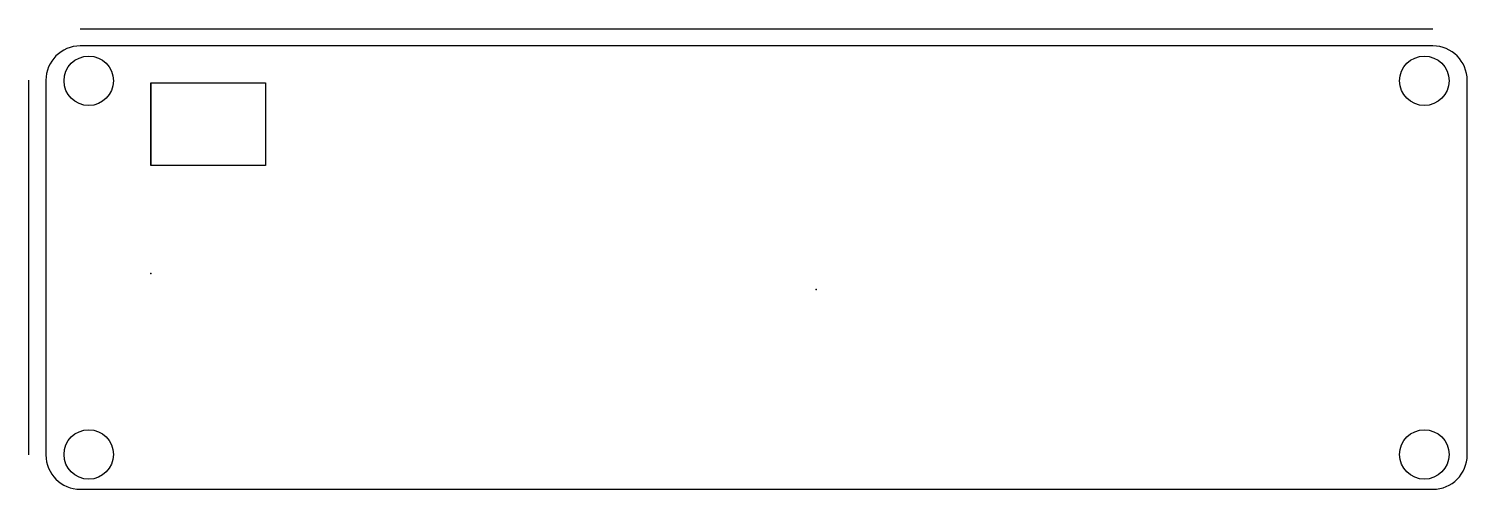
# Model space of a CAD drawing. Header units: millimetres. Extents: x -93 to 74, y -25 to 28.
import ezdxf

# ---------------------------------------------------------------- set-up
doc = ezdxf.new("R2010")
doc.units = ezdxf.units.MM
doc.header["$MEASUREMENT"] = 0
doc.layers.add('Front v5_Sketch1', color=7, linetype='Continuous')
doc.layers.add('Front v5_Sketch2', color=7, linetype='Continuous')

msp = doc.modelspace()

# ---------------------------------------------------------------- linework, layer by layer
at = {"layer": 'Front v5_Sketch1'}
for p, q in [((-87.12, 28.5, 67.15), (70.38, 28.5, 67.15)), ((70.38, 26.5, 67.15), (-87.12, 26.5, 67.15)), ((-93.11, -21.13, 67.15), (-93.11, 22.5, 67.15)), ((-91.12, 22.5, 67.15), (-91.12, -21.13, 67.15)), ((-78.92, 12.59, 67.15), (-78.92, 22.19, 67.15)), ((-78.92, 22.19, 67.15), (-65.54, 22.19, 67.15)), ((-65.54, 22.19, 67.15), (-65.54, 12.59, 67.15)), ((74.38, -21.13, 67.15), (74.38, 22.5, 67.15)), ((-65.54, 12.59, 67.15), (-78.92, 12.59, 67.15)), ((-87.12, -25.13, 67.15), (70.38, -25.13, 67.15))]:
    msp.add_line(p, q, dxfattribs=at)
for centre in [(-86.13, 22.44, 67.15), (69.39, 22.44, 67.15), (-86.13, -21.08, 67.15), (69.39, -21.08, 67.15)]:
    msp.add_circle(centre, 2.88, dxfattribs=at)
for centre, start, end in [((-87.12, 22.5, 67.15), 90, 180), ((70.38, 22.5, 67.15), 360, 90), ((-87.12, -21.13, 67.15), 180, 270), ((70.38, -21.13, 67.15), 270, 360)]:
    msp.add_arc(centre, 4, start, end, dxfattribs=at)
msp.add_point((-1.43, -1.85, 67.15), dxfattribs=at)
at = {"layer": 'Front v5_Sketch2'}
for p, q in [((-78.92, 12.59, 63.15), (-78.92, 22.19, 63.15)), ((-78.92, 22.19, 67.15), (-78.92, 12.59, 67.15)), ((-78.92, 22.19, 63.15), (-78.92, 22.19, 67.15)), ((-78.92, 12.59, 67.15), (-78.92, 12.59, 63.15))]:
    msp.add_line(p, q, dxfattribs=at)
msp.add_point((-78.92, 0), dxfattribs=at)

doc.saveas('drawing.dxf')
